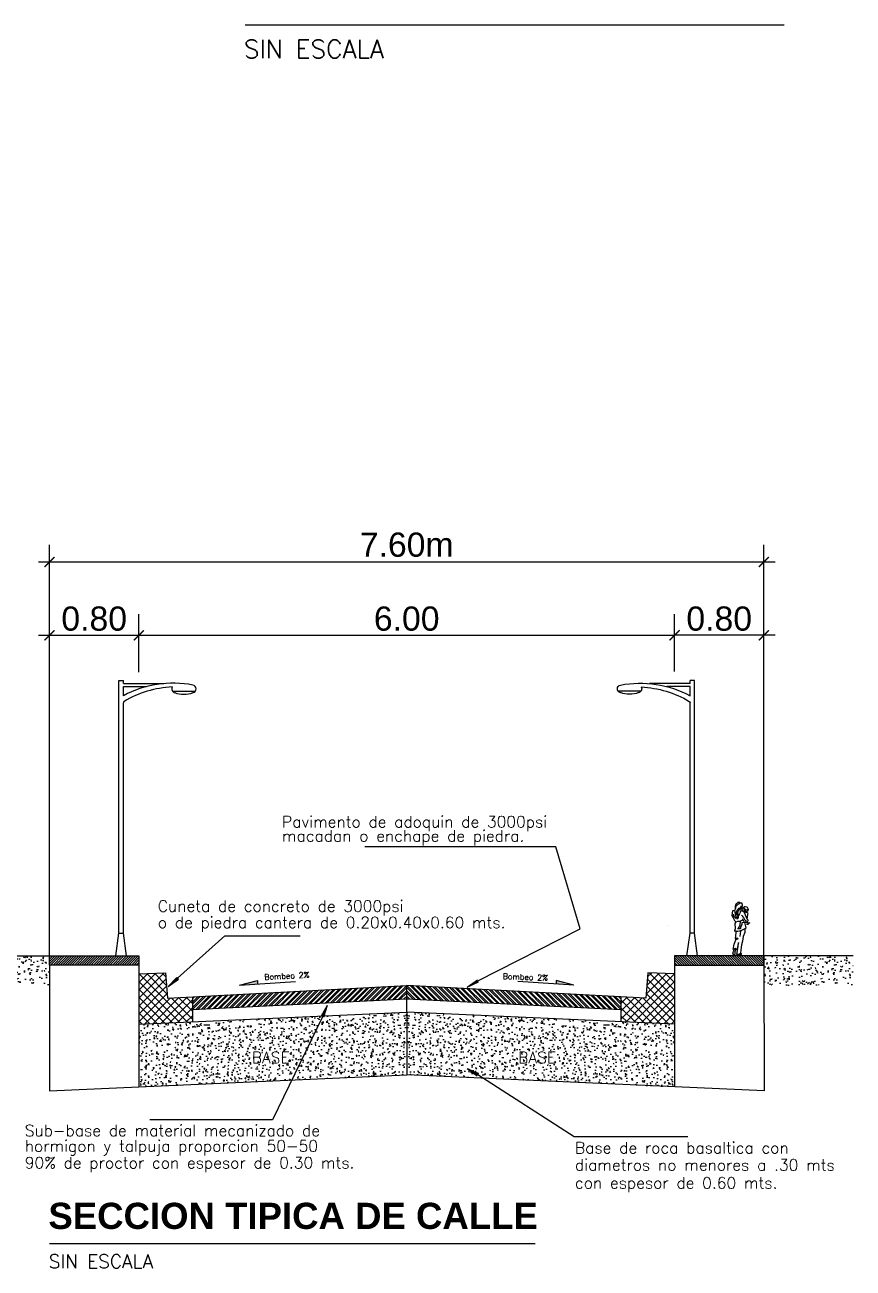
# Model space of a CAD drawing. Header units: millimetres. Extents: x 603916 to 1211550, y 1309898 to 2622648.
# Drawn here: x 604245.8 to 604293.5, y 1311046.3 to 1311117.9 of the extents above; entities that cross this region are included whole.
import ezdxf

# ---------------------------------------------------------------- set-up
doc = ezdxf.new("R2010")
doc.units = ezdxf.units.MM
doc.linetypes.add('0', pattern=[0])
doc.layers.add('acera', color=8, linetype='Continuous')
doc.layers.add('datos y tabla de areas', color=170, linetype='Continuous')
doc.styles.add('ARIALTEXT', font='')
doc.styles.add('MINIMO', font='arial.ttf', dxfattribs={"height": 3.6})
doc.styles.add('ROMANS', font='ROMANS', dxfattribs={"height": 0.2})
doc.styles.get('ARIALTEXT').set_extended_font_data('Arial', bold=True)

# ---------------------------------------------------------------- blocks, each defined once
blk = doc.blocks.new('_ArchTick')
at = {"color": 0, "linetype": 'ByBlock', "const_width": 0.15}
blk.add_lwpolyline([(-0.5, -0.5), (0.5, 0.5)], dxfattribs=at)
blk = doc.blocks.new('A$C42CB68AE')
at = {"color": 0, "linetype": 'ByBlock'}
for p, q in [((0.102, 9.246), (0.254, 9.246)), ((0.102, 0.759), (0.102, 9.246)), ((0.254, 9.144), (0.254, 9.246)), ((0.254, 9.144), (1.611, 9.144)), ((0.254, 8.738), (0.254, 9.042)), ((0.254, 9.042), (1.028, 9.042)), ((1.902, 8.89), (2.67, 8.89)), ((0.254, 0.759), (0.254, 8.502)), ((0, 0), (0.102, 0.759)), ((0.102, 0.762), (0.254, 0.762)), ((0.356, 0), (0.254, 0.759)), ((0, 0), (0.356, 0))]:
    blk.add_line(p, q, dxfattribs=at)
for centre, radius, start, end in [((1.921, 5.641), 3.517, 79.015, 118.2901), ((2.049, 5.575), 3.458, 92.5676, 120.781), ((2.007, 8.966), 0.13, 150.6255, 258.6901), ((2.286, 9.703), 0.916, 250.56, 289.44), ((2.565, 8.966), 0.13, 281.3099, 78.6901), ((0.305, 8.502), 0.0508, 120.781, 180)]:
    blk.add_arc(centre, radius, start, end, dxfattribs=at)

msp = doc.modelspace()

# ---------------------------------------------------------------- hatches: boundary and pattern name
at = {"true_color": 0x636466}
h = msp.add_hatch(dxfattribs=at)
h.set_pattern_fill('AR-CONC', color=251, scale=0.005138)
h.set_pattern_definition([(50, (258250.9228, 562566.4799), (0.9361067078, -0.0818986854), [0.097883279, -1.0767160689]), (355, (258250.9228, 562566.4799), (-0.1810888006, 0.9816939888), [0.0783066232, -0.8613758567]), (100.4514447, (258251.0008, 562566.4731), (0.7550179047, 0.8997952634), [0.0831879868, -0.9150686141]), (46.1842, (258250.9228, 562566.741), (1.3928664246, -0.2160231451), [0.1468249185, -1.6150741034]), (96.63555761, (258251.0388, 562566.723), (1.2198370125, 1.2713323036), [0.1247820313, -1.3726041608]), (351.18415117, (258250.9228, 562566.741), (1.2198370125, 1.2713323036), [0.1174597656, -1.2920579053]), (21, (258251.0533, 562566.6757), (0.7790295937, -0.5254620958), [0.097883279, -1.0767160689]), (326, (258251.0533, 562566.6757), (0.317553028, 0.9464001089), [0.0783066232, -0.8613728551]), (71.451445, (258251.1182, 562566.6319), (1.09658262, 0.420938018), [0.0831879868, -0.9150670366]), (37.5, (258250.92277, 562566.47994), (0.01586995347, 0.43446322626), [0, -0.85093197205, 0, -0.874423959, 0, -0.8646356311]), (7.5, (258250.92277, 562566.47994), (0.3433347857, 0.51475082177), [0, -0.49855216767, 0, -0.83135531625, 0, -0.3295403726]), (327.5, (258250.63173, 562566.47994), (0.69669564596, -0.02943560349), [0, -0.32627759665, 0, -1.01798610153, 0, -1.3507892501]), (317.5, (258250.5012, 562566.47994), (0.7611217842, 0.13064715568), [0, -0.42416087564, 0, -0.67604718025, 0, -0.95925613414])])
h.paths.add_polyline_path([(604247.203, 1311064.288), (604242.059, 1311064.288), (604242.059, 1311062.594), (604247.203, 1311062.594)])
h = msp.add_hatch(dxfattribs=at)
h.set_pattern_fill('AR-CONC', color=251, scale=0.005138)
h.set_pattern_definition([(50, (258297.2163, 562566.4799), (0.9361067078, -0.0818986854), [0.097883279, -1.0767160689]), (355, (258297.2163, 562566.4799), (-0.1810888006, 0.9816939888), [0.0783066232, -0.8613758567]), (100.4514447, (258297.2943, 562566.4731), (0.7550179047, 0.8997952634), [0.0831879868, -0.9150686141]), (46.1842, (258297.2163, 562566.741), (1.3928664246, -0.2160231451), [0.1468249185, -1.6150741034]), (96.63555761, (258297.3323, 562566.723), (1.2198370125, 1.2713323036), [0.1247820313, -1.3726041608]), (351.18415117, (258297.2163, 562566.741), (1.2198370125, 1.2713323036), [0.1174597656, -1.2920579053]), (21, (258297.3468, 562566.6757), (0.7790295937, -0.5254620958), [0.097883279, -1.0767160689]), (326, (258297.3468, 562566.6757), (0.317553028, 0.9464001089), [0.0783066232, -0.8613728551]), (71.451445, (258297.4117, 562566.6319), (1.09658262, 0.420938018), [0.0831879868, -0.9150670366]), (37.5, (258297.21628, 562566.47994), (0.01586995347, 0.43446322626), [0, -0.85093197205, 0, -0.874423959, 0, -0.8646356311]), (7.5, (258297.21628, 562566.47994), (0.3433347857, 0.51475082177), [0, -0.49855216767, 0, -0.83135531625, 0, -0.3295403726]), (327.5, (258296.92524, 562566.47994), (0.69669564596, -0.02943560349), [0, -0.32627759665, 0, -1.01798610153, 0, -1.3507892501]), (317.5, (258296.7947, 562566.47994), (0.7611217842, 0.13064715568), [0, -0.42416087564, 0, -0.67604718025, 0, -0.95925613414])])
h.paths.add_polyline_path([(604293.496, 1311064.288), (604288.353, 1311064.288), (604288.353, 1311062.594), (604293.496, 1311062.594)])
at = {"layer": 'acera'}
h = msp.add_hatch(dxfattribs=at)
h.set_pattern_fill('ANSI31', color=8, scale=0.773492, style=0)
h.set_pattern_definition([(45, (351523.11931, 828146.74144), (-0.068367715192, 0.068367715192), [])])
h.paths.add_polyline_path([(604247.203, 1311064.288), (604252.347, 1311064.288), (604252.347, 1311063.755), (604247.203, 1311063.755)])
h = msp.add_hatch(dxfattribs=at)
h.set_pattern_fill('ANSI31', color=8, scale=0.773492, style=0)
h.set_pattern_definition([(135, (857012.43623, 828146.74144), (0.068367715192, 0.068367715192), [])])
h.paths.add_polyline_path([(604288.353, 1311064.288), (604283.209, 1311064.288), (604283.209, 1311063.755), (604288.353, 1311063.755)])
for points in [[(604254.627, 1311062.942), (604254.53, 1311063.05), (604254.044, 1311062.519)], [(604259.175, 1311062.875), (604258.154, 1311062.601), (604259.175, 1311062.666)], [(604271.92, 1311062.784), (604271.849, 1311062.91), (604271.262, 1311062.493)], [(604277.402, 1311062.601), (604276.381, 1311062.875), (604276.381, 1311062.666)], [(604262.855, 1311060.808), (604262.988, 1311060.751), (604263.205, 1311061.437)], [(604271.844, 1311057.384), (604271.917, 1311057.509), (604271.262, 1311057.807)]]:
    msp.add_hatch(color=7, dxfattribs=at).paths.add_polyline_path(points)
h = msp.add_hatch(dxfattribs=at)
h.set_pattern_fill('ANSI32', color=8, scale=0.580119, style=0)
h.set_pattern_definition([(45, (351517.97559, 828146.74144), (-0.15382735918, 0.15382735918), []), (45, (351518.07814, 828146.74144), (-0.15382735918, 0.15382735918), [])])
h.paths.add_polyline_path([(604255.433, 1311061.929), (604255.433, 1311061.206), (604267.778, 1311061.811), (604267.778, 1311062.583)])
h = msp.add_hatch(dxfattribs=at)
h.set_pattern_fill('ANSI32', color=8, scale=0.580119, style=0)
h.set_pattern_definition([(135, (857017.57994, 828146.74144), (0.15382735918, 0.15382735918), []), (135, (857017.4774, 828146.74144), (0.15382735918, 0.15382735918), [])])
h.paths.add_polyline_path([(604280.123, 1311061.929), (604280.123, 1311061.206), (604267.778, 1311061.811), (604267.778, 1311062.583)])
at = {"layer": 'acera', "true_color": 0xe3e3e3}
h = msp.add_hatch(dxfattribs=at)
h.set_pattern_fill('AR-CONC', color=254, scale=0.116024, style=0)
h.set_pattern_definition([(50, (351517.9756, 828146.74144), (0.83219295055, -0.0728074493), [0.087017895, -0.9571968455]), (355, (351517.9756, 828146.7414), (-0.1609846531, 0.8727223486), [0.069614316, -0.7657574764]), (100.4514, (351518.0449, 828146.7354), (0.6712089155, 0.7999143695), [0.0739538288, -0.8134921429]), (46.1842, (351517.9756, 828146.9735), (1.2382542608, -0.1920415496), [0.1305268426, -1.4357952683]), (96.6356, (351518.0788, 828146.9575), (1.0844317495, 1.1302091554), [0.1109307468, -1.2202380194]), (351.1842, (351517.9756, 828146.9735), (1.0844308673, 1.1302100024), [0.104421474, -1.1486362146]), (21, (351518.0916, 828146.9155), (0.69255460286, -0.4671339783), [0.087017895, -0.9571968455]), (326, (351518.0916, 828146.9155), (0.2823038402, 0.8413470735), [0.069614316, -0.7657574764]), (71.4514, (351518.1493, 828146.87655), (0.9748587268, 0.3742123322), [0.0739538288, -0.8134921429]), (37.5, (351517.9756, 828146.74144), (0.01410833352, 0.38623629913), [0, -0.7564755676, 0, -0.77735986242, 0, -0.7686580729]), (7.5, (351517.9756, 828146.74144), (0.305223432, 0.45761169267), [0, -0.44321114544, 0, -0.7390719886, 0, -0.29296024666]), (327.5, (351517.71685, 828146.74144), (0.61936139633, -0.02616903282), [0, -0.29005965016, 0, -0.9049861085, 0, -1.20084695165]), (317.5, (351517.60083, 828146.74144), (0.676635105, 0.1161456646), [0, -0.3770775452, 0, -0.6010035951, 0, -0.85277537146])])
h.paths.add_polyline_path([(604252.347, 1311060.345), (604252.347, 1311056.743), (604267.778, 1311057.437), (604267.778, 1311061.039)])
h = msp.add_hatch(dxfattribs=at)
h.set_pattern_fill('AR-CONC', color=254, scale=0.116024, style=0)
h.set_pattern_definition([(130, (857017.57994, 828146.74144), (-0.83219295055, -0.0728074493), [0.087017895, -0.9571968455]), (185, (857017.57994, 828146.7414), (0.1609846531, 0.8727223486), [0.069614316, -0.7657574764]), (79.5486, (857017.5106, 828146.7354), (-0.6712089155, 0.7999143695), [0.0739538288, -0.8134921429]), (133.8158, (857017.5799, 828146.9735), (-1.2382542608, -0.1920415496), [0.1305268426, -1.4357952683]), (83.3644, (857017.4768, 828146.9575), (-1.0844317495, 1.1302091554), [0.1109307468, -1.2202380194]), (188.8158, (857017.58, 828146.9735), (-1.0844308673, 1.1302100024), [0.104421474, -1.1486362146]), (159, (857017.4639, 828146.9155), (-0.69255460286, -0.4671339783), [0.087017895, -0.9571968455]), (214, (857017.4639, 828146.9155), (-0.2823038402, 0.8413470735), [0.069614316, -0.7657574764]), (108.5486, (857017.4062, 828146.87655), (-0.9748587268, 0.3742123322), [0.0739538288, -0.8134921429]), (142.5, (857017.57994, 828146.74144), (-0.01410833352, 0.38623629913), [0, -0.7564755676, 0, -0.77735986242, 0, -0.7686580729]), (172.5, (857017.57994, 828146.74144), (-0.305223432, 0.45761169267), [0, -0.44321114544, 0, -0.7390719886, 0, -0.29296024666]), (212.5, (857017.83868, 828146.74144), (-0.61936139633, -0.02616903282), [0, -0.29005965016, 0, -0.9049861085, 0, -1.20084695165]), (222.5, (857017.9547, 828146.74144), (-0.676635105, 0.1161456646), [0, -0.3770775452, 0, -0.6010035951, 0, -0.85277537146])])
h.paths.add_polyline_path([(604283.209, 1311060.345), (604283.209, 1311056.743), (604267.778, 1311057.437), (604267.778, 1311061.039)])

# ---------------------------------------------------------------- linework, layer by layer
at = {"color": 1}
for p, q in [((604258.464, 1311117.904), (604289.517, 1311117.904)), ((604247.203, 1311047.728), (604275.175, 1311047.728))]:
    msp.add_line(p, q, dxfattribs=at)
for p, q in [((604288.353, 1311063.755), (604288.353, 1311064.307)), ((604247.203, 1311063.755), (604247.203, 1311056.511))]:
    msp.add_line(p, q)
at = {"layer": 'acera', "color": 7}
for p, q in [((604276.372, 1311070.558), (604265.375, 1311070.558)), ((604277.765, 1311065.838), (604276.372, 1311070.558)), ((604254.578, 1311062.996), (604257.307, 1311065.432)), ((604257.307, 1311065.432), (604261.635, 1311065.432)), ((604271.885, 1311062.847), (604277.765, 1311065.838)), ((604252.347, 1311063.755), (604247.203, 1311063.755)), ((604283.209, 1311063.755), (604288.353, 1311063.755)), ((604254.044, 1311062.519), (604254.53, 1311063.05)), ((604254.044, 1311062.519), (604254.627, 1311062.942)), ((604254.53, 1311063.05), (604254.627, 1311062.942)), ((604258.154, 1311062.601), (604259.175, 1311062.875)), ((604258.154, 1311062.601), (604261.38, 1311062.805)), ((604259.175, 1311062.875), (604259.175, 1311062.666)), ((604267.778, 1311061.039), (604267.778, 1311062.583)), ((604271.262, 1311062.493), (604271.849, 1311062.91)), ((604271.262, 1311062.493), (604271.92, 1311062.784)), ((604277.402, 1311062.601), (604274.175, 1311062.805)), ((604277.402, 1311062.601), (604276.381, 1311062.875)), ((604276.381, 1311062.875), (604276.381, 1311062.666)), ((604255.433, 1311061.206), (604267.778, 1311061.811)), ((604267.778, 1311061.811), (604280.123, 1311061.206)), ((604263.205, 1311061.437), (604262.855, 1311060.808)), ((604263.205, 1311061.437), (604262.988, 1311060.751)), ((604252.347, 1311060.345), (604252.347, 1311056.743)), ((604262.922, 1311060.78), (604260.042, 1311054.844)), ((604283.209, 1311060.345), (604283.209, 1311056.743)), ((604271.262, 1311057.807), (604271.917, 1311057.509)), ((604271.262, 1311057.807), (604271.844, 1311057.384)), ((604271.881, 1311057.447), (604277.428, 1311053.877)), ((604260.042, 1311054.844), (604252.988, 1311054.844)), ((604277.428, 1311053.877), (604283.969, 1311053.877))]:
    msp.add_line(p, q, dxfattribs=at)
msp.add_lwpolyline([(604247.203, 1311064.288), (604252.347, 1311064.288), (604252.347, 1311063.755), (604247.203, 1311063.755)], close=True, dxfattribs=at)
at = {"layer": 'datos y tabla de areas'}
for p, q in [((604247.203, 1311064.307), (604247.203, 1311087.959)), ((604288.353, 1311064.307), (604288.353, 1311087.959)), ((604246.559, 1311086.973), (604289.012, 1311086.973)), ((604252.347, 1311080.63), (604252.347, 1311083.963)), ((604283.209, 1311080.669), (604283.209, 1311083.963)), ((604246.559, 1311082.75), (604252.347, 1311082.75)), ((604252.347, 1311082.75), (604283.209, 1311082.75)), ((604289.012, 1311082.75), (604283.209, 1311082.75))]:
    msp.add_line(p, q, dxfattribs=at)
at = {"layer": 'datos y tabla de areas', "color": 0}
for p, q in [((604286.555, 1311066.874), (604286.522, 1311066.763)), ((604286.596, 1311066.881), (604286.555, 1311066.874)), ((604286.636, 1311066.892), (604286.596, 1311066.881)), ((604286.669, 1311066.877), (604286.636, 1311066.892)), ((604286.678, 1311066.912), (604286.669, 1311066.877)), ((604286.693, 1311066.989), (604286.678, 1311066.912)), ((604286.688, 1311066.866), (604286.686, 1311066.795)), ((604286.686, 1311066.795), (604286.7, 1311066.689)), ((604286.703, 1311067.143), (604286.693, 1311067.07)), ((604286.693, 1311067.07), (604286.693, 1311066.989)), ((604286.726, 1311067.218), (604286.703, 1311067.143)), ((604286.725, 1311067.11), (604286.713, 1311067.018)), ((604286.809, 1311067.216), (604286.725, 1311067.11)), ((604286.751, 1311067.282), (604286.726, 1311067.218)), ((604286.79, 1311067.311), (604286.751, 1311067.282)), ((604286.759, 1311066.782), (604286.753, 1311066.716)), ((604286.778, 1311066.858), (604286.759, 1311066.782)), ((604286.859, 1311066.966), (604286.778, 1311066.858)), ((604286.848, 1311067.365), (604286.79, 1311067.311)), ((604286.868, 1311067.265), (604286.809, 1311067.216)), ((604286.875, 1311066.883), (604286.839, 1311066.761)), ((604286.902, 1311067.389), (604286.848, 1311067.365)), ((604286.897, 1311067.006), (604286.859, 1311066.966)), ((604286.903, 1311067.272), (604286.868, 1311067.265)), ((604286.969, 1311066.991), (604286.875, 1311066.883)), ((604286.98, 1311067.061), (604286.897, 1311067.006)), ((604286.961, 1311067.353), (604286.902, 1311067.389)), ((604286.934, 1311067.281), (604286.903, 1311067.272)), ((604286.923, 1311067.365), (604286.934, 1311067.317)), ((604286.934, 1311067.317), (604286.934, 1311067.281)), ((604286.994, 1311066.779), (604286.956, 1311066.704)), ((604287.012, 1311067.324), (604286.961, 1311067.353)), ((604287.062, 1311067.075), (604286.969, 1311066.991)), ((604286.979, 1311066.864), (604286.994, 1311066.779)), ((604287.022, 1311067.105), (604286.98, 1311067.061)), ((604287.042, 1311067.327), (604287.012, 1311067.324)), ((604287.041, 1311067.174), (604287.022, 1311067.105)), ((604287.035, 1311066.91), (604287.046, 1311066.948)), ((604287.077, 1311066.866), (604287.035, 1311066.91)), ((604287.08, 1311067.326), (604287.042, 1311067.327)), ((604287.046, 1311066.948), (604287.071, 1311066.999)), ((604287.071, 1311066.999), (604287.093, 1311067.037)), ((604287.157, 1311066.84), (604287.077, 1311066.866)), ((604287.1, 1311067.318), (604287.08, 1311067.326)), ((604287.093, 1311067.037), (604287.097, 1311067.103)), ((604287.097, 1311067.103), (604287.102, 1311067.136)), ((604287.113, 1311067.272), (604287.1, 1311067.318)), ((604287.102, 1311067.136), (604287.128, 1311067.188)), ((604287.129, 1311067.23), (604287.113, 1311067.272)), ((604287.116, 1311066.896), (604287.115, 1311066.871)), ((604287.127, 1311066.944), (604287.116, 1311066.935)), ((604287.116, 1311066.935), (604287.116, 1311066.928)), ((604287.116, 1311066.928), (604287.116, 1311066.896)), ((604287.138, 1311066.953), (604287.127, 1311066.944)), ((604287.128, 1311067.188), (604287.129, 1311067.23)), ((604287.135, 1311067.015), (604287.134, 1311066.993)), ((604287.134, 1311066.993), (604287.14, 1311066.969)), ((604287.137, 1311067.03), (604287.135, 1311067.015)), ((604287.14, 1311067.038), (604287.137, 1311067.03)), ((604287.142, 1311066.958), (604287.138, 1311066.953)), ((604287.148, 1311067.057), (604287.14, 1311067.038)), ((604287.14, 1311066.969), (604287.142, 1311066.958)), ((604287.183, 1311067.067), (604287.148, 1311067.057)), ((604287.225, 1311066.808), (604287.157, 1311066.84)), ((604287.194, 1311067.077), (604287.183, 1311067.067)), ((604287.228, 1311067.102), (604287.194, 1311067.1)), ((604287.194, 1311067.1), (604287.194, 1311067.077)), ((604287.196, 1311067.099), (604287.195, 1311067.073)), ((604287.195, 1311067.073), (604287.219, 1311067.042)), ((604287.223, 1311066.872), (604287.216, 1311066.828)), ((604287.216, 1311066.828), (604287.216, 1311066.814)), ((604287.219, 1311067.042), (604287.245, 1311067.025)), ((604287.242, 1311066.912), (604287.223, 1311066.872)), ((604287.255, 1311066.744), (604287.225, 1311066.808)), ((604287.272, 1311067.113), (604287.228, 1311067.102)), ((604287.245, 1311067.025), (604287.242, 1311067.003)), ((604287.242, 1311067.003), (604287.244, 1311066.983)), ((604287.257, 1311066.95), (604287.242, 1311066.912)), ((604287.244, 1311066.983), (604287.257, 1311066.95)), ((604287.373, 1311067.087), (604287.272, 1311067.113)), ((604287.291, 1311066.859), (604287.289, 1311066.826)), ((604287.289, 1311066.826), (604287.296, 1311066.8)), ((604287.302, 1311066.897), (604287.291, 1311066.859)), ((604287.296, 1311066.8), (604287.307, 1311066.788)), ((604287.301, 1311066.977), (604287.304, 1311066.939)), ((604287.304, 1311066.939), (604287.302, 1311066.897)), ((604287.363, 1311066.784), (604287.364, 1311066.803)), ((604287.371, 1311066.758), (604287.363, 1311066.784)), ((604287.364, 1311066.803), (604287.365, 1311066.82)), ((604287.365, 1311066.979), (604287.384, 1311066.911)), ((604287.365, 1311066.82), (604287.398, 1311066.86)), ((604287.402, 1311067.066), (604287.373, 1311067.087)), ((604287.384, 1311066.911), (604287.384, 1311066.869)), ((604287.398, 1311066.86), (604287.441, 1311066.889)), ((604287.427, 1311067.037), (604287.402, 1311067.066)), ((604287.452, 1311066.995), (604287.427, 1311067.037)), ((604287.441, 1311066.889), (604287.461, 1311066.958)), ((604287.461, 1311066.958), (604287.452, 1311066.995)), ((604286.522, 1311066.763), (604286.512, 1311066.615)), ((604286.512, 1311066.615), (604286.558, 1311066.513)), ((604286.558, 1311066.513), (604286.62, 1311066.397)), ((604286.584, 1311066.693), (604286.599, 1311066.608)), ((604286.599, 1311066.608), (604286.616, 1311066.556)), ((604286.616, 1311066.556), (604286.622, 1311066.494)), ((604286.62, 1311066.397), (604286.663, 1311066.328)), ((604286.663, 1311066.328), (604286.732, 1311066.249)), ((604286.718, 1311066.632), (604286.688, 1311066.547)), ((604286.688, 1311066.547), (604286.711, 1311066.439)), ((604286.7, 1311066.689), (604286.718, 1311066.632)), ((604286.709, 1311066.143), (604286.761, 1311066.253)), ((604286.717, 1311065.86), (604286.709, 1311066.143)), ((604286.711, 1311066.439), (604286.737, 1311066.51)), ((604286.737, 1311066.51), (604286.746, 1311066.453)), ((604286.746, 1311066.453), (604286.792, 1311066.553)), ((604286.753, 1311066.716), (604286.785, 1311066.625)), ((604286.761, 1311066.253), (604286.851, 1311066.279)), ((604286.792, 1311066.553), (604286.805, 1311066.477)), ((604286.805, 1311066.477), (604286.806, 1311066.407)), ((604286.806, 1311066.407), (604286.835, 1311066.473)), ((604286.822, 1311066.717), (604286.818, 1311066.624)), ((604286.818, 1311066.624), (604286.82, 1311066.592)), ((604286.835, 1311066.473), (604286.868, 1311066.46)), ((604286.839, 1311066.761), (604286.85, 1311066.677)), ((604286.85, 1311066.677), (604286.862, 1311066.602)), ((604286.851, 1311066.279), (604286.984, 1311066.277)), ((604286.862, 1311066.602), (604286.868, 1311066.46)), ((604286.888, 1311066.62), (604286.869, 1311066.529)), ((604286.956, 1311066.704), (604286.888, 1311066.62)), ((604286.984, 1311066.277), (604286.975, 1311066.054)), ((604287.14, 1311066.35), (604286.984, 1311066.277)), ((604287.036, 1311065.933), (604287.092, 1311066.066)), ((604287.068, 1311066.632), (604287.095, 1311066.586)), ((604287.092, 1311066.066), (604287.096, 1311066.124)), ((604287.095, 1311066.586), (604287.141, 1311066.531)), ((604287.096, 1311066.124), (604287.11, 1311066.215)), ((604287.11, 1311066.215), (604287.199, 1311066.222)), ((604287.14, 1311066.393), (604287.155, 1311066.436)), ((604287.14, 1311066.35), (604287.14, 1311066.393)), ((604287.163, 1311066.321), (604287.14, 1311066.35)), ((604287.141, 1311066.531), (604287.197, 1311066.472)), ((604287.18, 1311066.317), (604287.163, 1311066.321)), ((604287.194, 1311066.284), (604287.18, 1311066.317)), ((604287.216, 1311066.25), (604287.194, 1311066.284)), ((604287.197, 1311066.472), (604287.222, 1311066.407)), ((604287.199, 1311066.222), (604287.216, 1311066.25)), ((604287.199, 1311066.222), (604287.358, 1311066.232)), ((604287.222, 1311066.407), (604287.26, 1311066.355)), ((604287.3, 1311066.629), (604287.255, 1311066.744)), ((604287.336, 1311065.906), (604287.258, 1311066.215)), ((604287.26, 1311066.355), (604287.289, 1311066.324)), ((604287.289, 1311066.324), (604287.34, 1311066.264)), ((604287.399, 1311066.395), (604287.3, 1311066.629)), ((604287.358, 1311066.232), (604287.411, 1311066.245)), ((604287.361, 1311066.104), (604287.459, 1311066.111)), ((604287.378, 1311066.201), (604287.536, 1311066.184)), ((604287.44, 1311066.721), (604287.39, 1311066.756)), ((604287.399, 1311066.395), (604287.405, 1311066.473)), ((604287.448, 1311066.35), (604287.399, 1311066.395)), ((604287.405, 1311066.473), (604287.415, 1311066.562)), ((604287.411, 1311066.245), (604287.426, 1311066.278)), ((604287.415, 1311066.562), (604287.425, 1311066.635)), ((604287.425, 1311066.635), (604287.434, 1311066.683)), ((604287.426, 1311066.278), (604287.452, 1311066.323)), ((604287.536, 1311066.184), (604287.432, 1311066.14)), ((604287.434, 1311066.683), (604287.44, 1311066.721)), ((604287.452, 1311066.323), (604287.448, 1311066.35)), ((604286.683, 1311065.744), (604286.717, 1311065.86)), ((604286.716, 1311065.693), (604286.683, 1311065.744)), ((604286.752, 1311065.711), (604286.716, 1311065.693)), ((604286.723, 1311065.347), (604286.743, 1311065.369)), ((604286.733, 1311065.209), (604286.723, 1311065.347)), ((604286.743, 1311065.369), (604286.752, 1311065.711)), ((604286.752, 1311065.711), (604286.863, 1311065.708)), ((604286.94, 1311065.957), (604286.861, 1311065.859)), ((604286.861, 1311065.84), (604286.959, 1311065.859)), ((604286.861, 1311065.859), (604286.861, 1311065.84)), ((604286.863, 1311065.708), (604286.961, 1311065.737)), ((604286.975, 1311066.054), (604286.94, 1311065.957)), ((604286.959, 1311065.859), (604287.013, 1311065.858)), ((604286.961, 1311065.737), (604287.076, 1311065.776)), ((604287.005, 1311065.7), (604286.97, 1311065.401)), ((604287.013, 1311065.858), (604287.031, 1311065.875)), ((604287.031, 1311065.875), (604287.036, 1311065.933)), ((604287.076, 1311065.776), (604287.242, 1311065.848)), ((604287.166, 1311065.396), (604287.114, 1311065.135)), ((604287.259, 1311065.627), (604287.166, 1311065.396)), ((604287.242, 1311065.848), (604287.336, 1311065.906)), ((604287.266, 1311065.866), (604287.259, 1311065.627)), ((604286.594, 1311064.653), (604286.649, 1311064.965)), ((604286.695, 1311064.716), (604286.594, 1311064.653)), ((604286.614, 1311064.642), (604286.605, 1311064.6)), ((604286.622, 1311064.655), (604286.614, 1311064.642)), ((604286.636, 1311064.668), (604286.622, 1311064.655)), ((604286.653, 1311064.669), (604286.636, 1311064.668)), ((604286.649, 1311064.965), (604286.733, 1311065.209)), ((604286.689, 1311064.669), (604286.653, 1311064.669)), ((604286.707, 1311064.645), (604286.689, 1311064.669)), ((604286.79, 1311064.643), (604286.695, 1311064.716)), ((604286.722, 1311064.628), (604286.707, 1311064.645)), ((604286.738, 1311065.216), (604286.779, 1311065.243)), ((604286.779, 1311065.287), (604286.744, 1311065.263)), ((604286.744, 1311065.263), (604286.744, 1311065.263)), ((604286.824, 1311065.307), (604286.779, 1311065.287)), ((604286.779, 1311065.243), (604286.881, 1311065.266)), ((604286.892, 1311065.051), (604286.79, 1311064.643)), ((604286.795, 1311064.365), (604286.88, 1311064.839)), ((604286.859, 1311065.279), (604286.824, 1311065.307)), ((604286.881, 1311065.266), (604286.859, 1311065.279)), ((604286.88, 1311064.839), (604286.892, 1311065.051)), ((604287.027, 1311064.636), (604287.007, 1311064.437)), ((604287.056, 1311064.913), (604287.027, 1311064.636)), ((604287.114, 1311065.135), (604287.056, 1311064.913)), ((604242.059, 1311064.288), (604252.347, 1311064.288)), ((604252.347, 1311064.288), (604252.347, 1311063.755)), ((604252.347, 1311064.288), (604252.347, 1311060.345)), ((604283.209, 1311064.288), (604283.209, 1311060.345)), ((604293.496, 1311064.288), (604283.209, 1311064.288)), ((604283.209, 1311064.288), (604283.209, 1311063.755)), ((604286.581, 1311064.513), (604286.556, 1311064.463)), ((604286.556, 1311064.463), (604286.562, 1311064.396)), ((604286.562, 1311064.396), (604286.598, 1311064.343)), ((604286.596, 1311064.565), (604286.581, 1311064.513)), ((604286.605, 1311064.6), (604286.596, 1311064.565)), ((604286.598, 1311064.343), (604286.647, 1311064.324)), ((604286.647, 1311064.324), (604286.669, 1311064.371)), ((604286.669, 1311064.371), (604286.695, 1311064.391)), ((604286.692, 1311064.506), (604286.696, 1311064.537)), ((604286.702, 1311064.477), (604286.692, 1311064.506)), ((604286.695, 1311064.391), (604286.706, 1311064.439)), ((604286.696, 1311064.537), (604286.705, 1311064.564)), ((604286.706, 1311064.439), (604286.702, 1311064.477)), ((604286.709, 1311064.561), (604286.714, 1311064.585)), ((604286.714, 1311064.585), (604286.724, 1311064.608)), ((604286.724, 1311064.608), (604286.722, 1311064.628)), ((604286.923, 1311064.372), (604286.795, 1311064.365)), ((604286.847, 1311064.31), (604286.826, 1311064.354)), ((604286.924, 1311064.319), (604286.847, 1311064.31)), ((604287.031, 1311064.435), (604286.923, 1311064.372)), ((604286.934, 1311064.335), (604286.924, 1311064.319)), ((604287.041, 1311064.371), (604286.934, 1311064.335)), ((604287.007, 1311064.437), (604287.055, 1311064.433)), ((604287.052, 1311064.382), (604287.041, 1311064.371)), ((604287.058, 1311064.413), (604287.052, 1311064.382)), ((604287.055, 1311064.433), (604287.058, 1311064.413)), ((604288.353, 1311064.288), (604288.363, 1311056.511)), ((604252.347, 1311063.259), (604253.89, 1311063.305)), ((604252.347, 1311061.848), (604253.801, 1311063.303)), ((604252.347, 1311062.303), (604253.333, 1311063.289)), ((604252.347, 1311062.757), (604252.864, 1311063.275)), ((604252.347, 1311063.212), (604252.395, 1311063.26)), ((604255.147, 1311060.471), (604252.359, 1311063.259)), ((604253.983, 1311062.089), (604252.8, 1311063.273)), ((604253.945, 1311062.582), (604253.242, 1311063.286)), ((604253.907, 1311063.075), (604253.683, 1311063.299)), ((604253.89, 1311063.305), (604254.002, 1311061.853)), ((604280.408, 1311060.471), (604283.197, 1311063.259)), ((604281.666, 1311063.305), (604281.554, 1311061.853)), ((604281.572, 1311062.089), (604282.755, 1311063.273)), ((604281.61, 1311062.582), (604282.314, 1311063.286)), ((604281.648, 1311063.075), (604281.873, 1311063.299)), ((604283.209, 1311063.259), (604281.666, 1311063.305)), ((604283.209, 1311061.848), (604281.754, 1311063.303)), ((604283.209, 1311062.303), (604282.223, 1311063.289)), ((604283.209, 1311062.757), (604282.692, 1311063.275)), ((604283.209, 1311063.212), (604283.16, 1311063.26)), ((604252.347, 1311061.393), (604253.916, 1311062.963)), ((604254.712, 1311060.451), (604252.347, 1311062.817)), ((604252.347, 1311060.939), (604253.949, 1311062.541)), ((604254.002, 1311061.853), (604267.778, 1311062.583)), ((604281.554, 1311061.853), (604267.778, 1311062.583)), ((604280.843, 1311060.451), (604283.209, 1311062.817)), ((604283.209, 1311060.939), (604281.607, 1311062.541)), ((604283.209, 1311061.393), (604281.639, 1311062.963)), ((604254.277, 1311060.432), (604252.347, 1311062.362)), ((604252.347, 1311060.484), (604253.981, 1311062.119)), ((604253.842, 1311060.412), (604252.347, 1311061.908)), ((604252.677, 1311060.36), (604254.179, 1311061.862)), ((604253.153, 1311060.381), (604254.659, 1311061.888)), ((604253.629, 1311060.402), (604255.14, 1311061.913)), ((604255.433, 1311060.64), (604254.209, 1311061.864)), ((604255.433, 1311061.095), (604254.641, 1311061.887)), ((604255.433, 1311061.549), (604255.073, 1311061.91)), ((604255.433, 1311061.929), (604255.433, 1311060.484)), ((604280.123, 1311061.929), (604280.123, 1311060.484)), ((604280.123, 1311061.549), (604280.483, 1311061.91)), ((604280.123, 1311061.095), (604280.915, 1311061.887)), ((604280.123, 1311060.64), (604281.346, 1311061.864)), ((604281.927, 1311060.402), (604280.416, 1311061.913)), ((604282.403, 1311060.381), (604280.896, 1311061.888)), ((604281.278, 1311060.432), (604283.209, 1311062.362)), ((604282.879, 1311060.36), (604281.376, 1311061.862)), ((604283.209, 1311060.484), (604281.574, 1311062.119)), ((604281.713, 1311060.412), (604283.209, 1311061.908)), ((604253.407, 1311060.392), (604252.347, 1311061.453)), ((604254.105, 1311060.424), (604255.433, 1311061.752)), ((604254.581, 1311060.445), (604255.433, 1311061.297)), ((604281.451, 1311060.424), (604280.123, 1311061.752)), ((604280.975, 1311060.445), (604280.123, 1311061.297)), ((604282.148, 1311060.392), (604283.209, 1311061.453)), ((604252.347, 1311060.345), (604267.778, 1311061.039)), ((604252.972, 1311060.373), (604252.347, 1311060.998)), ((604252.537, 1311060.353), (604252.347, 1311060.544)), ((604255.057, 1311060.467), (604255.433, 1311060.842)), ((604283.209, 1311060.345), (604267.778, 1311061.039)), ((604267.778, 1311061.039), (604267.778, 1311057.437)), ((604280.498, 1311060.467), (604280.123, 1311060.842)), ((604282.583, 1311060.373), (604283.209, 1311060.998)), ((604283.018, 1311060.353), (604283.209, 1311060.544)), ((604247.203, 1311056.511), (604267.778, 1311057.437)), ((604288.363, 1311056.511), (604267.778, 1311057.437))]:
    msp.add_line(p, q, dxfattribs=at)
at = {"layer": 'datos y tabla de areas', "color": 0, "linetype": '0'}
msp.add_line((604282.783, 1311066.03), (604282.783, 1311066.03), dxfattribs=at)
msp.add_line((604282.783, 1311066.03), (604282.783, 1311066.03), dxfattribs=at)

# ---------------------------------------------------------------- block references
at = {"layer": 'datos y tabla de areas', "xscale": 0.5801193003200011, "yscale": 0.5801193003200011, "zscale": 0.5801193003200011, "rotation": 180}
for p in [(604247.203, 1311086.973), (604247.203, 1311082.75), (604252.347, 1311082.75), (604283.209, 1311082.75), (604288.353, 1311082.75)]:
    msp.add_blockref('_ArchTick', p, dxfattribs=at)
at = {"layer": 'datos y tabla de areas', "xscale": 0.5801193003200011, "yscale": 0.5801193003200011, "zscale": 0.5801193003200011}
for p in [(604288.353, 1311086.973), (604247.203, 1311082.75), (604252.347, 1311082.75), (604283.209, 1311082.75), (604288.353, 1311082.75)]:
    msp.add_blockref('_ArchTick', p, dxfattribs=at)
at = {"layer": 'datos y tabla de areas', "color": 0, "zscale": 6.859168111401732}
for p, xscale, yscale in [((604251.02, 1311064.288), 1.714792471796731, 1.714792471796731), ((604284.535, 1311064.288), -1.714792471796731, 1.714792471786761)]:
    msp.add_blockref('A$C42CB68AE', p, dxfattribs=dict(at, xscale=xscale, yscale=yscale))

# ---------------------------------------------------------------- texts
at = {"color": 1, "style": 'ROMANS'}
for height, p in [(1.0525, (604258.4, 1311115.988)), (0.7828, (604247.155, 1311046.303))]:
    msp.add_text('SIN ESCALA', height=height, dxfattribs=at).set_placement(p)
at = {"style": 'ROMANS'}
for s, p in [('Pavimento de adoquin de 3000psi', (604260.597, 1311071.684)), ('macadan o enchape de piedra. ', (604260.597, 1311070.87)), ('Cuneta de concreto de 3000psi', (604253.442, 1311066.829)), ('o de piedra cantera de 0.20x0.40x0.60 mts. ', (604253.442, 1311065.882)), ('Sub-base de material mecanizado de ', (604245.778, 1311053.901)), ('hormigon y talpuja proporcion 50-50', (604245.778, 1311053.011)), ('Base de roca basaltica con', (604277.473, 1311052.906)), ('90%%% de proctor con espesor de 0.30 mts.', (604245.778, 1311052.049)), ('diametros no menores a .30 mts', (604277.473, 1311051.92)), ('con espesor de 0.60 mts.', (604277.473, 1311050.887))]:
    msp.add_text(s, height=0.65263, dxfattribs=at).set_placement(p)
for rotation, p in [(3.05891, (604259.585, 1311062.901)), (357.87478, (604273.312, 1311062.953))]:
    msp.add_text('Bombeo 2%%%', height=0.32632, rotation=rotation, dxfattribs=at).set_placement(p)
at = {"color": 7, "style": 'ROMANS'}
for p in [(604258.854, 1311058.102), (604274.2, 1311058.102)]:
    msp.add_text('BASE', height=0.6526, dxfattribs=at).set_placement(p)
at = {"color": 3, "insert": (604247.137, 1311050.068), "char_height": 1.50759, "attachment_point": 1, "style": 'ARIALTEXT'}
msp.add_mtext('SECCION TIPICA DE CALLE', dxfattribs=at)
at = {"layer": 'datos y tabla de areas', "color": 7, "char_height": 1.3923, "attachment_point": 5, "style": 'MINIMO'}
for s, insert in [('\\A1;7.60m', (604267.778, 1311087.96)), ('\\A1;0.80', (604249.775, 1311083.701)), ('\\A1;6.00', (604267.778, 1311083.701)), ('\\A1;0.80', (604285.781, 1311083.701))]:
    msp.add_mtext(s, dxfattribs=dict(at, insert=insert))

doc.saveas('drawing.dxf')
